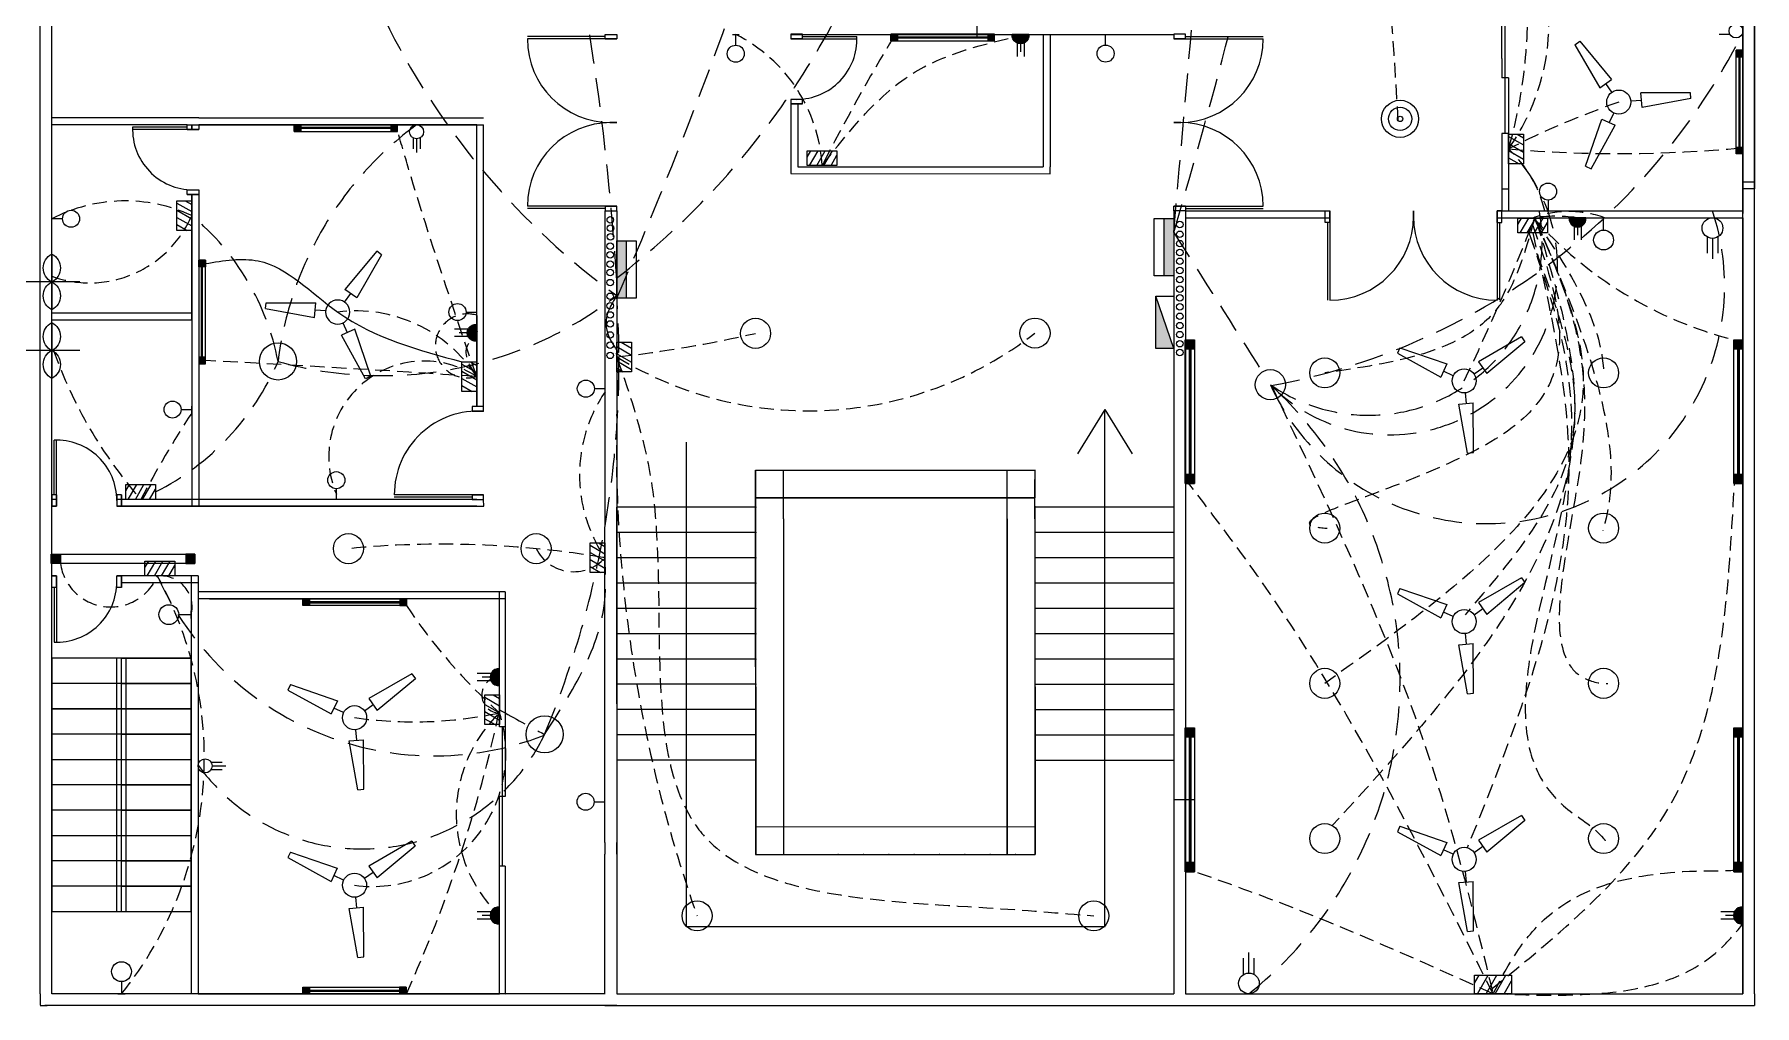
# Model space of a CAD drawing. Header units: inches. Extents: x 35258 to 134537, y 25067 to 83300.
# Drawn here: x 68787 to 69528, y 38618 to 39036 of the extents above; entities that cross this region are included whole.
import ezdxf

# ---------------------------------------------------------------- set-up
doc = ezdxf.new("R2010")
doc.units = ezdxf.units.IN
doc.header["$LTSCALE"] = 5
doc.header["$MEASUREMENT"] = 0
doc.linetypes.add('HIDDEN', pattern=[0.375, 0.25, -0.125])
doc.layers.add('belkuni', color=7, linetype='Continuous')
doc.layers.add('door', color=60, linetype='Continuous')
for name, color, linetype, lineweight in [('E. Fixture', 6, 'Continuous', 20), ('G-FIX', 4, 'Continuous', 9), ('HATCH', 251, 'Continuous', 5)]:
    doc.layers.add(name, color=color, linetype=linetype, lineweight=lineweight)

# ---------------------------------------------------------------- blocks, each defined once
blk = doc.blocks.new('S')
at = {"layer": 'E. Fixture'}
for p, q in [((27102.47, -3564.52), (27101.37, -3580.67)), ((27104.44, -3564.49), (27102.47, -3564.52)), ((27104.44, -3564.49), (27106.12, -3580.63)), ((27106.12, -3580.63), (27101.37, -3580.67)), ((27103.45, -3584.14), (27103.45, -3580.66)), ((27082.54, -3599.02), (27095.82, -3589.69)), ((27095.82, -3589.69), (27098.17, -3593.81)), ((27100.04, -3590.05), (27097.02, -3591.79)), ((27106.86, -3590.05), (27109.88, -3591.79)), ((27111.08, -3589.69), (27108.73, -3593.81)), ((27124.36, -3599.02), (27111.08, -3589.69)), ((27083.52, -3600.72), (27098.17, -3593.81)), ((27123.38, -3600.72), (27108.73, -3593.81)), ((27082.54, -3599.02), (27083.52, -3600.72)), ((27124.36, -3599.02), (27123.38, -3600.72))]:
    blk.add_line(p, q, dxfattribs=at)
blk.add_circle((27103.45, -3588.08), 3.94, dxfattribs=at)
blk = doc.blocks.new('oo')
at = {"layer": 'E. Fixture', "lineweight": 15}
for p, q in [((755.23, 589.1), (809.18, 589.1)), ((755.23, 589.03), (809.18, 589.03)), ((755.23, 588.97), (809.18, 588.97)), ((755.23, 588.9), (809.18, 588.9)), ((755.23, 588.77), (809.18, 588.77)), ((755.23, 588.63), (809.18, 588.63)), ((755.23, 588.57), (809.18, 588.57)), ((755.23, 588.5), (809.18, 588.5)), ((755.23, 588.43), (809.18, 588.43)), ((755.23, 588.43), (809.18, 588.43))]:
    blk.add_line(p, q, dxfattribs=at)
at = {"layer": 'E. Fixture', "color": 5, "lineweight": 15}
blk.add_lwpolyline([(751.23, 590.77), (813.18, 590.77), (813.18, 586.76), (751.23, 586.76), (751.23, 590.77)], dxfattribs=at)
at = {"layer": 'HATCH', "lineweight": 15}
for points in [[(751.23, 590.77), (755.23, 590.77), (755.23, 586.76), (751.23, 586.76)], [(751.56, 590.43), (754.89, 590.43), (754.89, 587.1), (751.56, 587.1)], [(751.89, 590.1), (754.56, 590.1), (754.56, 587.43), (751.89, 587.43)], [(752.23, 589.77), (754.23, 589.77), (754.23, 587.76), (752.23, 587.76)], [(752.56, 589.43), (753.89, 589.43), (753.89, 588.1), (752.56, 588.1)], [(752.89, 589.1), (753.56, 589.1), (753.56, 588.43), (752.89, 588.43)], [(813.18, 590.77), (809.18, 590.77), (809.18, 586.76), (813.18, 586.76)], [(812.85, 590.43), (809.51, 590.43), (809.51, 587.1), (812.85, 587.1)], [(812.52, 590.1), (809.85, 590.1), (809.85, 587.43), (812.52, 587.43)], [(812.18, 589.77), (810.18, 589.77), (810.18, 587.76), (812.18, 587.76)], [(811.85, 589.43), (810.52, 589.43), (810.52, 588.1), (811.85, 588.1)], [(811.52, 589.1), (810.85, 589.1), (810.85, 588.43), (811.52, 588.43)]]:
    blk.add_lwpolyline(points, close=True, dxfattribs=at)
blk = doc.blocks.new('05')
at = {"layer": 'E. Fixture'}
blk.add_hatch(color=256, dxfattribs=at).paths.add_polyline_path([(27124.32, -3822.56), (27124.32, -3814.56, 1.138442)])
for p, q in [((27122.65, -3816.83), (27113.67, -3816.83)), ((27122.65, -3818.56), (27115.97, -3818.56)), ((27124.32, -3822.56), (27124.32, -3814.56)), ((27122.65, -3820.28), (27113.67, -3820.28))]:
    blk.add_line(p, q, dxfattribs=at)
blk.add_arc((27123.8, -3818.56), 4.03, 82.59172, 277.40828, dxfattribs=at)
blk = doc.blocks.new('14')
at = {"layer": 'E. Fixture'}
for p, q in [((26233.99, -3909.11), (26233.99, -3891.11)), ((26224.99, -3900.11), (26242.99, -3900.11))]:
    blk.add_line(p, q, dxfattribs=at)
for centre, start, end in [((26229.49, -3902.36), 26.564, 153.436), ((26238.49, -3902.36), 26.564, 153.436), ((26229.49, -3897.86), 206.564, 333.436), ((26238.49, -3897.86), 206.564, 333.436)]:
    blk.add_arc(centre, 5.03, start, end, dxfattribs=at)
blk = doc.blocks.new('2')
at = {"layer": 'E. Fixture'}
blk.add_hatch(color=256, dxfattribs=at).paths.add_polyline_path([(27131.11, -3604.57), (27131.11, -3606.15), (27140.34, -3606.15), (27140.34, -3604.57)])
blk.add_line((27140.34, -3604.57), (27131.11, -3604.57), dxfattribs=at)
blk.add_lwpolyline([(27131.11, -3602.99), (27140.34, -3602.99), (27140.34, -3606.15), (27131.11, -3606.15), (27131.11, -3602.99)], dxfattribs=at)
blk = doc.blocks.new('L4')
at = {"layer": 'E. Fixture'}
for radius in [8, 8, 5, 1.17]:
    blk.add_circle((39232.56, 28184.17), radius, dxfattribs=at)
blk = doc.blocks.new('C')
at = {"layer": 'E. Fixture'}
blk.add_hatch(color=256, dxfattribs=at).paths.add_polyline_path([(27131.11, -3595.1), (27140.34, -3595.1), (27140.34, -3591.94)])
blk.add_line((27140.34, -3591.94), (27131.11, -3595.1), dxfattribs=at)
blk.add_lwpolyline([(27131.11, -3591.94), (27140.34, -3591.94), (27140.34, -3595.1), (27131.11, -3595.1), (27131.11, -3591.94)], dxfattribs=at)

msp = doc.modelspace()

# ---------------------------------------------------------------- hatches: boundary and pattern name
at = {"layer": 'E. Fixture', "lineweight": 5}
h = msp.add_hatch(dxfattribs=at)
h.set_pattern_fill('ANSI31', color=256, scale=21.33513, angle=-75, style=0)
h.set_pattern_definition([(330, (75372.677, 95658.1145), (1.3334456, 2.30959554), [])])
h.paths.add_polyline_path([(69422.04, 38992.87), (69422.04, 38980.07), (69428.45, 38980.07), (69428.45, 38992.87)])
h = msp.add_hatch(dxfattribs=at)
h.set_pattern_fill('ANSI31', color=256, scale=21.33513, angle=15, style=0)
h.set_pattern_definition([(60, (12454.729, 44929.8978), (-2.30959554, 1.3334456), [])])
h.paths.add_polyline_path([(69119.97, 38979.27), (69132.77, 38979.27), (69132.77, 38985.67), (69119.97, 38985.67)])
h = msp.add_hatch(dxfattribs=at)
h.set_pattern_fill('ANSI31', color=256, scale=21.33513, angle=-75, style=0)
h.set_pattern_definition([(330, (74799.1392, 95629.392), (1.3334456, 2.30959554), [])])
h.paths.add_polyline_path([(68848.51, 38964.15), (68848.51, 38951.35), (68854.91, 38951.35), (68854.91, 38964.15)])
h = msp.add_hatch(dxfattribs=at)
h.set_pattern_fill('ANSI31', color=256, scale=21.33513, angle=15, style=0)
h.set_pattern_definition([(60, (12760.7528, 44900.9376), (-2.30959554, 1.3334456), [])])
h.paths.add_polyline_path([(69425.99, 38950.31), (69438.8, 38950.31), (69438.8, 38956.71), (69425.99, 38956.71)])
h = msp.add_hatch(dxfattribs=at)
h.set_pattern_fill('ANSI31', color=256, scale=21.33513, angle=105, style=0)
h.set_pattern_definition([(150, (63093.6922, -17774.7645), (-1.3334456, -2.30959554), [])])
h.paths.add_polyline_path([(69044.32, 38890.48), (69044.32, 38903.28), (69037.92, 38903.28), (69037.92, 38890.48)])
h = msp.add_hatch(dxfattribs=at)
h.set_pattern_fill('ANSI31', color=256, scale=21.33513, angle=-75, style=0)
h.set_pattern_definition([(330, (74921.8567, 95560.0542), (1.3334456, 2.30959554), [])])
h.paths.add_polyline_path([(68971.22, 38894.81), (68971.22, 38882.01), (68977.62, 38882.01), (68977.62, 38894.81)])
h = msp.add_hatch(dxfattribs=at)
h.set_pattern_fill('ANSI31', color=256, scale=21.33513, angle=15, style=0)
h.set_pattern_definition([(60, (12161.2953, 44786.1728), (-2.30959554, 1.3334456), [])])
h.paths.add_polyline_path([(68826.54, 38835.54), (68839.34, 38835.54), (68839.34, 38841.94), (68826.54, 38841.94)])
h = msp.add_hatch(dxfattribs=at)
h.set_pattern_fill('ANSI31', color=256, scale=21.33513, angle=-75, style=0)
h.set_pattern_definition([(330, (74977.0868, 95482.0315), (1.3334456, 2.30959554), [])])
h.paths.add_polyline_path([(69026.45, 38816.79), (69026.45, 38803.99), (69032.85, 38803.99), (69032.85, 38816.79)])
h = msp.add_hatch(dxfattribs=at)
h.set_pattern_fill('ANSI31', color=256, scale=21.33513, angle=15, style=0)
h.set_pattern_definition([(60, (12169.5038, 44753.1728), (-2.30959554, 1.3334456), [])])
h.paths.add_polyline_path([(68834.75, 38802.54), (68847.55, 38802.54), (68847.55, 38808.94), (68834.75, 38808.94)])
h = msp.add_hatch(dxfattribs=at)
h.set_pattern_fill('ANSI31', color=256, scale=21.33513, angle=-75, style=0)
h.set_pattern_definition([(330, (74931.7068, 95416.558), (1.3334456, 2.30959554), [])])
h.paths.add_polyline_path([(68981.07, 38751.32), (68981.07, 38738.52), (68987.47, 38738.52), (68987.47, 38751.32)])
h = msp.add_hatch(dxfattribs=at)
h.set_pattern_fill('ANSI31', color=256, scale=26.668912, angle=15, style=0)
h.set_pattern_definition([(60, (-1424.2342, 46060.9148), (-2.88699442, 1.666807), [])])
h.paths.add_polyline_path([(69407.32, 38622.62), (69423.32, 38622.62), (69423.32, 38630.62), (69407.32, 38630.62)])

# ---------------------------------------------------------------- linework, layer by layer
for p, q in [((68789.65, 38622.54), (68789.65, 39222.54)), ((68794.65, 38981.81), (68794.65, 39222.54)), ((69527.96, 38622.62), (69527.96, 39222.62)), ((69193, 39207.95), (69193, 39034.81)), ((69527.96, 39145.46), (69527.96, 38969.32)), ((69522.96, 39142.46), (69522.96, 38969.32)), ((69419.04, 39025.46), (69419.04, 39072.22)), ((69522.96, 38622.62), (69522.96, 39062.93)), ((69522.96, 39054.67), (69522.96, 38958.63)), ((69522.96, 39053.46), (69522.96, 38959.84)), ((69037.94, 39035.81), (69037.94, 39033.81)), ((69112.89, 39035.82), (69112.89, 39033.82)), ((69112.89, 39035.82), (69112.89, 39033.82)), ((69112.89, 39035.79), (69277.8, 39035.76)), ((69221.59, 39035.78), (69221.59, 38988.01)), ((69221.59, 39035.78), (69221.59, 38978.77)), ((69224.59, 39035.78), (69224.59, 38978.77)), ((69277.81, 39035.84), (69277.81, 39033.84)), ((69420.54, 39017.1), (69420.54, 39041.1)), ((69522.96, 38959.19), (69522.96, 39032.2)), ((69419.04, 39025.46), (69419.04, 39017.1)), ((69422.04, 39017.1), (69419.04, 39017.1)), ((69420.54, 38993.1), (69420.54, 39017.1)), ((69422.04, 39017.1), (69422.04, 38972.32)), ((69112.89, 39007.82), (69112.89, 38978.81)), ((69115.89, 39007.82), (69115.89, 39007.82)), ((69115.89, 39007.82), (69115.89, 39007.82)), ((69115.89, 39007.82), (69115.89, 39007.82)), ((69115.89, 39005.82), (69115.89, 38978.81)), ((68794.65, 38832.54), (68794.65, 38999.88)), ((68852.91, 38999.88), (68794.65, 38999.88)), ((68857.91, 38999.88), (68852.91, 38999.88)), ((68857.91, 38999.88), (68980.62, 38999.88)), ((69034.94, 38997.81), (69034.94, 38997.8)), ((69034.94, 38997.8), (69034.94, 38997.81)), ((69034.94, 38997.81), (69034.94, 38997.81)), ((69034.94, 38997.81), (69034.94, 38997.81)), ((69280.81, 38997.84), (69280.81, 38997.85)), ((69280.81, 38997.85), (69280.81, 38997.84)), ((69280.81, 38997.84), (69280.81, 38997.84)), ((69280.81, 38997.84), (69280.81, 38997.84)), ((68852.91, 38996.88), (68794.65, 38996.88)), ((68794.65, 38915.89), (68794.65, 38996.88)), ((68854.91, 38994.88), (68854.91, 38996.88)), ((68854.91, 38996.88), (68854.91, 38994.88)), ((68854.91, 38994.88), (68854.91, 38996.88)), ((68854.91, 38996.88), (68854.91, 38994.88)), ((68857.91, 38996.88), (68857.91, 38994.88)), ((68857.91, 38996.88), (68980.62, 38996.88)), ((68857.91, 38996.88), (68857.91, 38994.88)), ((68857.91, 38996.88), (68857.91, 38994.88)), ((68977.62, 38996.88), (68857.91, 38996.88)), ((68857.91, 38996.88), (68917.77, 38996.88)), ((68857.91, 38996.88), (68977.62, 38996.88)), ((68977.62, 38875.53), (68977.62, 38996.88)), ((68977.62, 38875.53), (68977.62, 38996.88)), ((68977.62, 38875.53), (68977.62, 38996.88)), ((68980.62, 38873.44), (68980.62, 38996.88)), ((69419.04, 38993.1), (69419.04, 38972.32)), ((69422.04, 38993.1), (69419.04, 38993.1)), ((68794.65, 38622.54), (68794.65, 38978.81)), ((69112.89, 38978.81), (69112.89, 38975.81)), ((69112.89, 38975.81), (69224.59, 38975.78)), ((69115.89, 38978.81), (69221.59, 38978.77)), ((69224.59, 38975.78), (69224.59, 38978.77)), ((68854.91, 38968.88), (68854.91, 38968.88)), ((68854.91, 38968.88), (68854.91, 38968.88)), ((68854.91, 38968.88), (68854.91, 38968.88)), ((68854.91, 38968.88), (68854.91, 38968.88)), ((68854.91, 38968.88), (68854.91, 38968.88)), ((68854.91, 38968.88), (68854.91, 38968.88)), ((68857.91, 38968.88), (68857.91, 38832.54)), ((68857.91, 38968.88), (68857.91, 38832.54)), ((68857.91, 38968.88), (68857.91, 38832.54)), ((69419.04, 38972.32), (69419.04, 38959.84)), ((69419.04, 38969.32), (69422.04, 38969.32)), ((69422.04, 38972.32), (69422.04, 38959.84)), ((69522.96, 38969.32), (69522.96, 38972.32)), ((69522.96, 38972.32), (69527.96, 38972.32)), ((69527.96, 38969.32), (69522.96, 38969.32)), ((68854.91, 38912.89), (68854.91, 38966.88)), ((68854.91, 38966.88), (68854.91, 38832.54)), ((68854.91, 38912.89), (68854.91, 38966.88)), ((68854.91, 38966.88), (68854.91, 38832.54)), ((68854.91, 38912.89), (68854.91, 38966.88)), ((68854.91, 38966.88), (68854.91, 38832.54)), ((69037.94, 38959.81), (69037.94, 38961.81)), ((69032.79, 38687.74), (69032.94, 38959.81)), ((69034.94, 38959.82), (69034.94, 38959.81)), ((69034.94, 38959.81), (69034.94, 38959.82)), ((69037.92, 38959.81), (69037.92, 38622.54)), ((69277.81, 38959.84), (69277.81, 38622.63)), ((69280.81, 38959.85), (69280.81, 38959.84)), ((69280.81, 38959.84), (69280.81, 38959.85)), ((69282.81, 38959.84), (69282.81, 38622.62)), ((69282.81, 38959.84), (69345.04, 38959.84)), ((69282.81, 38956.84), (69345.04, 38956.84)), ((69282.81, 38956.84), (69345.04, 38956.84)), ((69343.04, 38959.84), (69345.04, 38959.84)), ((69343.05, 38956.84), (69343.04, 38956.84)), ((69343.04, 38956.84), (69343.05, 38956.84)), ((69381.04, 38956.84), (69381.05, 38956.84)), ((69381.04, 38956.84), (69381.05, 38956.84)), ((69381.05, 38956.84), (69381.04, 38956.84)), ((69381.04, 38956.84), (69381.04, 38956.84)), ((69381.04, 38956.84), (69381.04, 38956.84)), ((69381.04, 38956.84), (69381.05, 38956.84)), ((69417.04, 38959.84), (69522.96, 38959.84)), ((69419.04, 38959.84), (69417.04, 38959.84)), ((69417.04, 38956.84), (69522.96, 38956.84)), ((69417.04, 38956.84), (69522.96, 38956.84)), ((69522.96, 38956.84), (69522.96, 38622.62)), ((69522.96, 38789.73), (69522.96, 38956.84)), ((69522.96, 38956.84), (69522.96, 38873.29)), ((68794.65, 38915.89), (68854.91, 38915.89)), ((68794.65, 38915.89), (68854.91, 38915.89)), ((68794.65, 38915.89), (68854.91, 38915.89)), ((68794.65, 38912.89), (68854.91, 38912.89)), ((68794.65, 38912.89), (68854.91, 38912.89)), ((68794.65, 38912.89), (68854.91, 38912.89)), ((68854.91, 38912.89), (68854.91, 38832.54)), ((68854.91, 38912.89), (68854.91, 38832.54)), ((68854.91, 38912.89), (68854.91, 38832.54)), ((68854.91, 38912.89), (68854.91, 38835.54)), ((68977.62, 38914.71), (68977.62, 38875.53)), ((68977.62, 38914.71), (68977.62, 38875.53)), ((68977.62, 38914.71), (68977.62, 38875.53)), ((69037.93, 38886.65), (69037.97, 38747.54)), ((68977.62, 38873.53), (68977.62, 38873.53)), ((68977.62, 38873.53), (68977.62, 38873.53)), ((68977.62, 38873.53), (68977.62, 38873.53)), ((68977.62, 38873.53), (68977.62, 38873.53)), ((68977.62, 38873.53), (68977.62, 38873.53)), ((68977.62, 38873.53), (68977.62, 38873.53)), ((69248.09, 38874.2), (69236.31, 38855.18)), ((69248.09, 38651.37), (69248.09, 38874.2)), ((69248.09, 38874.2), (69259.88, 38855.18)), ((69067.79, 38860.15), (69067.79, 38651.62)), ((69097.72, 38848.14), (69218.05, 38848.17)), ((69097.75, 38844.15), (69097.75, 38848.14)), ((69097.75, 38848.14), (69097.79, 38848.11)), ((69097.75, 38827.12), (69097.75, 38844.15)), ((69097.79, 38682.58), (69097.76, 38844.15)), ((69097.79, 38687.7), (69097.79, 38848.14)), ((69109.75, 38836.15), (69109.75, 38848.15)), ((69109.75, 38848.15), (69218.05, 38848.15)), ((69206.06, 38836.14), (69206.06, 38848.17)), ((69206.06, 38827.14), (69206.06, 38844.17)), ((69206.09, 38682.61), (69206.06, 38844.17)), ((69218.05, 38848.15), (69218.06, 38844.15)), ((69218.06, 38836.17), (69218.06, 38844.15)), ((69218.06, 38844.15), (69218.06, 38836.15)), ((69218.09, 38844.26), (69218.09, 38848.26)), ((69218.09, 38848.26), (69218.13, 38848.22)), ((68796.65, 38835.54), (68794.65, 38835.54)), ((68822.65, 38835.54), (68822.64, 38835.54)), ((68822.65, 38835.54), (68822.64, 38835.54)), ((68977.62, 38835.54), (68822.64, 38835.54)), ((68977.62, 38835.54), (68824.65, 38835.54)), ((68977.62, 38835.54), (68824.65, 38835.54)), ((68977.62, 38835.54), (68977.62, 38835.53)), ((68977.62, 38835.53), (68977.62, 38835.54)), ((68977.62, 38835.54), (68977.62, 38835.53)), ((68977.62, 38835.53), (68977.62, 38835.54)), ((68977.62, 38835.54), (68977.62, 38835.53)), ((68977.62, 38835.53), (68977.62, 38835.54)), ((68980.62, 38835.53), (68980.62, 38837.53)), ((68980.64, 38832.54), (68980.62, 38835.53)), ((69097.72, 38836.14), (69218.06, 38836.17)), ((69218.06, 38836.15), (69097.75, 38836.15)), ((69109.75, 38827.12), (69109.75, 38836.15)), ((69206.06, 38827.11), (69206.06, 38836.15)), ((69218.06, 38836.15), (69206.06, 38836.14)), ((69218.06, 38827.15), (69218.06, 38836.17)), ((68796.65, 38832.54), (68794.65, 38832.54)), ((68794.65, 38832.54), (68796.65, 38832.54)), ((68796.65, 38832.54), (68794.65, 38832.54)), ((68796.65, 38832.54), (68794.65, 38832.54)), ((68794.65, 38832.54), (68796.65, 38832.54)), ((68796.65, 38832.54), (68794.65, 38832.54)), ((68796.65, 38832.54), (68794.65, 38832.54)), ((68794.65, 38832.54), (68796.65, 38832.54)), ((68796.65, 38832.54), (68794.65, 38832.54)), ((68977.62, 38832.54), (68822.65, 38832.54)), ((68822.65, 38832.54), (68977.62, 38832.54)), ((68977.62, 38832.54), (68822.65, 38832.54)), ((68977.62, 38832.54), (68822.65, 38832.54)), ((68822.65, 38832.54), (68977.62, 38832.54)), ((68977.62, 38832.54), (68822.65, 38832.54)), ((68977.62, 38832.54), (68822.65, 38832.54)), ((68822.65, 38832.54), (68977.62, 38832.54)), ((68977.62, 38832.54), (68822.65, 38832.54)), ((68977.62, 38832.54), (68980.64, 38832.54)), ((69097.79, 38832.25), (69037.79, 38832.25)), ((69037.92, 38747.54), (69037.92, 38832.25)), ((69097.79, 38832.25), (69087.85, 38832.25)), ((69097.75, 38827.12), (69097.75, 38682.57)), ((69097.75, 38827.12), (69097.79, 38682.58)), ((69097.79, 38723.16), (69097.79, 38832.25)), ((69109.75, 38827.12), (69109.79, 38682.59)), ((69206.06, 38827.14), (69206.06, 38682.6)), ((69206.06, 38827.14), (69206.09, 38682.61)), ((69206.09, 38682.61), (69206.06, 38827.11)), ((69218.06, 38827.15), (69218.09, 38682.61)), ((69218.09, 38687.73), (69218.09, 38832.28)), ((69218.09, 38723.19), (69218.09, 38832.28)), ((69218.09, 38832.28), (69228.03, 38832.28)), ((69218.09, 38832.28), (69278.09, 38832.28)), ((69097.79, 38821.34), (69037.79, 38821.34)), ((69097.79, 38821.34), (69087.85, 38821.34)), ((69218.09, 38821.37), (69228.03, 38821.37)), ((69218.09, 38821.37), (69278.09, 38821.37)), ((69097.79, 38810.43), (69037.79, 38810.43)), ((69097.79, 38810.43), (69087.85, 38810.43)), ((69218.09, 38810.46), (69228.03, 38810.46)), ((69218.09, 38810.46), (69278.09, 38810.46)), ((68794.57, 38802.54), (68796.65, 38802.54)), ((68794.57, 38802.54), (68796.65, 38802.54)), ((68794.57, 38799.54), (68794.65, 38799.54)), ((68794.65, 38622.54), (68794.65, 38802.54)), ((68796.65, 38802.54), (68794.65, 38802.54)), ((68796.65, 38802.54), (68794.65, 38802.54)), ((68822.65, 38799.54), (68822.64, 38799.54)), ((68822.65, 38799.54), (68822.64, 38799.54)), ((68822.64, 38799.54), (68822.65, 38799.54)), ((68822.65, 38799.54), (68822.64, 38799.54)), ((68824.5, 38802.54), (68822.65, 38802.54)), ((68857.65, 38802.54), (68822.65, 38802.54)), ((68824.5, 38802.54), (68822.65, 38802.54)), ((68824.5, 38802.54), (68822.65, 38802.54)), ((68822.65, 38802.54), (68824.5, 38802.54)), ((68822.65, 38802.54), (68824.5, 38802.54)), ((68857.65, 38799.54), (68824.65, 38799.54)), ((68854.65, 38802.54), (68854.65, 38622.54)), ((68857.65, 38802.54), (68857.65, 38622.54)), ((69097.79, 38799.52), (69037.79, 38799.52)), ((69097.79, 38799.52), (69087.85, 38799.52)), ((69218.09, 38799.55), (69228.03, 38799.55)), ((69218.09, 38799.55), (69278.09, 38799.55)), ((68989.83, 38795.72), (68857.62, 38795.71)), ((68857.62, 38795.71), (68857.65, 38622.54)), ((68989.83, 38792.72), (68857.62, 38792.71)), ((68987.47, 38792.72), (68862.61, 38792.71)), ((68862.61, 38792.71), (68925.04, 38792.72)), ((68987.47, 38737.62), (68987.47, 38795.7)), ((68989.83, 38795.72), (68989.83, 38707.62)), ((69522.96, 38622.62), (69522.96, 38789.73)), ((69522.96, 38789.73), (69522.96, 38706.18)), ((69097.79, 38788.61), (69037.79, 38788.61)), ((69097.79, 38788.61), (69087.85, 38788.61)), ((69218.09, 38788.64), (69228.03, 38788.64)), ((69218.09, 38788.64), (69278.09, 38788.64)), ((69097.79, 38777.7), (69037.79, 38777.7)), ((69097.79, 38777.7), (69087.85, 38777.7)), ((69218.09, 38777.73), (69228.03, 38777.73)), ((69218.09, 38777.73), (69278.09, 38777.73)), ((68854.65, 38767.09), (68794.65, 38767.09)), ((68794.65, 38767.09), (68794.65, 38657.99)), ((68854.65, 38767.09), (68794.65, 38767.09)), ((68822.65, 38657.99), (68822.65, 38767.09)), ((68824.65, 38657.99), (68824.65, 38767.09)), ((68824.65, 38657.99), (68824.65, 38767.09)), ((68824.65, 38767.09), (68834.58, 38767.09)), ((68824.65, 38767.09), (68835.55, 38767.09)), ((68824.65, 38767.09), (68854.65, 38767.09)), ((68826.65, 38657.99), (68826.65, 38767.09)), ((68854.65, 38657.99), (68854.65, 38767.09)), ((69097.79, 38766.79), (69037.79, 38766.79)), ((69097.79, 38766.79), (69087.85, 38766.79)), ((69218.09, 38766.82), (69228.03, 38766.82)), ((69218.09, 38766.82), (69278.09, 38766.82)), ((68854.65, 38756.18), (68794.65, 38756.18)), ((68824.65, 38756.18), (68834.58, 38756.18)), ((68824.65, 38756.18), (68834.93, 38756.18)), ((68824.65, 38756.18), (68854.65, 38756.18)), ((69097.79, 38755.89), (69037.79, 38755.89)), ((69097.79, 38755.89), (69087.32, 38755.89)), ((69218.09, 38755.91), (69228.56, 38755.91)), ((69218.09, 38755.91), (69278.09, 38755.91)), ((68854.65, 38745.27), (68794.65, 38745.27)), ((68794.65, 38745.27), (68854.65, 38745.27)), ((68794.65, 38745.27), (68794.65, 38745.27)), ((68824.65, 38745.27), (68834.58, 38745.27)), ((68824.65, 38745.27), (68835.55, 38745.27)), ((68824.65, 38745.27), (68854.65, 38745.27)), ((68824.65, 38745.27), (68824.65, 38745.27)), ((68824.65, 38745.27), (68834.93, 38745.27)), ((69097.79, 38682.58), (69097.79, 38747.63)), ((69097.79, 38744.98), (69037.79, 38744.98)), ((69097.79, 38744.98), (69086.89, 38744.98)), ((69218.09, 38745), (69228.99, 38745)), ((69218.09, 38745), (69278.09, 38745)), ((68854.65, 38734.36), (68794.65, 38734.36)), ((68824.65, 38734.36), (68834.58, 38734.36)), ((68824.65, 38734.36), (68834.93, 38734.36)), ((68824.65, 38734.36), (68854.65, 38734.36)), ((68989.83, 38737.62), (68987.47, 38737.62)), ((68988.65, 38737.62), (68988.65, 38707.62)), ((69097.79, 38734.07), (69037.79, 38734.07)), ((69097.79, 38734.07), (69087.5, 38734.07)), ((69218.09, 38734.1), (69228.38, 38734.1)), ((69218.09, 38734.1), (69278.09, 38734.1)), ((68794.65, 38723.45), (68854.65, 38723.45)), ((68794.65, 38723.45), (68794.65, 38723.45)), ((68824.65, 38723.45), (68834.58, 38723.45)), ((68824.65, 38723.45), (68824.65, 38723.45)), ((68824.65, 38723.45), (68834.93, 38723.45)), ((69097.79, 38723.16), (69037.79, 38723.16)), ((69097.79, 38723.16), (69087.5, 38723.16)), ((69097.79, 38723.16), (69097.79, 38723.16)), ((69218.09, 38723.19), (69218.09, 38723.19)), ((69218.09, 38723.19), (69228.38, 38723.19)), ((69218.09, 38723.19), (69278.09, 38723.19)), ((68854.65, 38712.54), (68794.65, 38712.54)), ((68824.65, 38712.54), (68834.58, 38712.54)), ((68824.65, 38712.54), (68835.55, 38712.54)), ((68824.65, 38712.54), (68854.65, 38712.54)), ((68854.65, 38701.63), (68794.65, 38701.63)), ((68824.65, 38701.63), (68834.58, 38701.63)), ((68824.65, 38701.63), (68834.93, 38701.63)), ((68824.65, 38701.63), (68854.65, 38701.63)), ((68987.47, 38622.51), (68987.47, 38707.62)), ((68989.83, 38707.62), (68987.47, 38707.62)), ((68988.65, 38707.62), (68988.65, 38677.62)), ((69286.81, 38706.18), (69277.9, 38706.18)), ((69097.75, 38694.58), (69218.09, 38694.61)), ((68794.65, 38690.72), (68854.65, 38690.72)), ((68794.65, 38690.72), (68794.65, 38690.72)), ((68824.65, 38690.72), (68835.11, 38690.72)), ((68824.65, 38690.72), (68824.65, 38690.72)), ((68824.65, 38690.72), (68834.93, 38690.72)), ((69032.79, 38687.74), (69032.79, 38682.7)), ((69032.8, 38687.7), (69032.79, 38687.7)), ((69032.79, 38687.7), (69032.79, 38682.7)), ((69037.79, 38687.7), (69037.79, 38682.7)), ((69097.79, 38682.58), (69097.79, 38687.7)), ((69218.09, 38682.61), (69218.09, 38687.73)), ((68854.65, 38679.81), (68794.65, 38679.81)), ((68824.65, 38679.81), (68835.55, 38679.81)), ((68824.65, 38679.81), (68854.65, 38679.81)), ((69032.79, 38682.7), (69032.8, 38682.72)), ((69032.8, 38622.54), (69032.8, 38682.72)), ((69097.75, 38682.58), (69218.09, 38682.61)), ((69212.97, 38682.61), (69218.09, 38682.61)), ((69218.09, 38682.61), (69218.09, 38682.61)), ((69282.81, 38682.83), (69282.81, 38622.62)), ((69282.81, 38682.83), (69282.81, 38622.62)), ((68989.83, 38677.62), (68987.47, 38677.62)), ((68989.83, 38677.62), (68989.83, 38622.51)), ((69282.81, 38672.52), (69282.81, 38622.62)), ((69282.81, 38672.52), (69282.81, 38622.62)), ((69282.81, 38672.52), (69282.81, 38622.62)), ((68854.65, 38668.9), (68794.65, 38668.9)), ((68824.65, 38668.9), (68834.93, 38668.9)), ((68824.65, 38668.9), (68854.65, 38668.9)), ((68794.65, 38657.99), (68854.65, 38657.99)), ((68794.65, 38657.99), (68794.65, 38657.99)), ((69067.79, 38651.62), (69248.09, 38651.62)), ((68789.65, 38622.54), (68789.65, 38617.78)), ((69032.8, 38622.54), (68794.65, 38622.54)), ((69032.92, 38622.54), (68794.65, 38622.54)), ((68857.65, 38622.54), (68794.65, 38622.54)), ((69032.92, 38622.54), (68841.15, 38622.54)), ((68989.83, 38622.51), (68857.58, 38622.54)), ((68857.65, 38622.54), (68987.47, 38622.54)), ((68987.47, 38622.54), (68925.01, 38622.53)), ((69037.92, 38622.54), (69277.8, 38622.63)), ((69097.8, 38622.58), (69277.8, 38622.63)), ((69277.81, 38622.62), (69277.8, 38622.63)), ((69277.8, 38622.63), (69277.81, 38622.63)), ((69277.81, 38622.62), (69277.8, 38622.63)), ((69277.8, 38622.63), (69277.81, 38622.63)), ((69277.81, 38622.62), (69277.81, 38622.62)), ((69277.81, 38622.62), (69277.81, 38622.62)), ((69282.81, 38622.62), (69474.45, 38622.62)), ((69282.81, 38622.62), (69522.96, 38622.62)), ((69282.81, 38622.62), (69522.96, 38622.62)), ((69527.96, 38622.62), (69527.96, 38617.52)), ((68789.63, 38617.54), (68792.65, 38617.54)), ((68854.65, 38617.54), (68791.65, 38617.54)), ((69037.92, 38617.54), (68792.65, 38617.54)), ((68857.65, 38617.54), (68854.65, 38617.54)), ((68859.65, 38617.54), (68859.65, 38617.54)), ((69032.92, 38617.54), (69032.8, 38617.54)), ((69032.8, 38617.54), (69037.92, 38617.54)), ((69037.92, 38617.54), (69282.69, 38617.54)), ((69037.92, 38617.54), (69282.69, 38617.54)), ((69282.69, 38617.52), (69527.96, 38617.52))]:
    msp.add_line(p, q)
at = {"color": 242, "true_color": 0xcd2027}
for centre in [(69035.16, 38955.92), (69035.28, 38952.37), (69280.4, 38953.89), (69035.13, 38944.56), (69035.25, 38948.6), (69280.4, 38949.71), (69280.4, 38945.69), (69035.13, 38940.84), (69035.13, 38936.81), (69280.4, 38941.88), (69280.4, 38938.08), (69035.11, 38933.23), (69035.11, 38928.9), (69280.4, 38934.12), (69280.4, 38930.17), (69035.11, 38922.99), (69280.4, 38926.05), (69280.4, 38922.34), (69035.11, 38918.86), (69035.11, 38914.97), (69280.4, 38918.48), (69280.4, 38914.39), (69035.11, 38911.07), (69280.4, 38910.35), (69035.11, 38906.35), (69035.11, 38901.95), (69280.4, 38906.5), (69280.4, 38902.58), (69035.11, 38897.56), (69280.4, 38898.81)]:
    msp.add_circle(centre, 1.4, dxfattribs=at)
at = {"color": 40, "linetype": 'HIDDEN', "ltscale": 10, "true_color": 0xf8d731}
for centre, radius, start, end in [((67882.52, 38856.62), 1157.73, 3.63254, 28.72381), ((68829.79, 39201.87), 341.69, 307.51508, 20.09999), ((69228.11, 39184.56), 323.16, 179.99574, 233.94854), ((67236.75, 39709.7), 1965.79, 336.38563, 342.74553), ((69268.67, 39164.64), 284.7, 280.33887, 333.04121), ((69039.74, 38876.91), 148.78, 126.26079, 173.04225), ((69370.91, 38935.52), 72.19, 224.49665, 44.89819), ((68786.12, 38874.68), 107.86, 10.82685, 50.37434), ((69361.76, 38946.42), 74.67, 235.45281, 10.35315), ((69412.58, 38927.56), 102.46, 204.59122, 18.36701), ((68936.68, 39054.79), 165.97, 254.40427, 307.59258), ((68621.28, 38894.74), 417.62, 337.41182, 3.91955), ((68788.37, 38939.38), 112.81, 296.85863, 336.7977), ((69202.53, 38757.72), 172.74, 308.54875, 47.41977), ((68959.41, 38855.66), 130.56, 204.01007, 291.23486), ((69295.64, 39286.24), 622.89, 240.34766, 242.37991), ((68928.29, 38772.22), 87.24, 215.92217, 334.25293)]:
    msp.add_arc(centre, radius, start, end, dxfattribs=at)
at = {"color": 1, "linetype": 'HIDDEN', "ltscale": 5}
for centre, radius, start, end in [((66426.08, 38830.88), 2953.17, 3.25482, 6.24124), ((69212.76, 39045.65), 217.49, 344.21123, 2.05697), ((69344.17, 39041.33), 95.26, 324.83823, 7.313), ((69059.05, 38975.43), 67.43, 3.26459, 63.4428), ((69877.5, 38597.62), 842.53, 148.71765, 153.06529), ((69595.68, 38644.16), 383.83, 109.19555, 116.89563), ((69469.53, 39545.99), 561.53, 265.14911, 275.43593), ((69384.16, 38946.48), 55.09, 14.04231, 46.5555), ((68826.17, 38895.49), 68.57, 65.22454, 117.37127), ((68810.9, 38976.68), 47.91, 250.16822, 336.72981), ((68485.5, 39325.38), 1016.94, 334.43659, 338.75229), ((69448.03, 38914.17), 45.32, 70.32475, 110.18734), ((69442.28, 38894.55), 62.94, 81.79917, 99.03949), ((69561.71, 39071.27), 172.39, 221.58849, 255.64308), ((68925.64, 38854.82), 61.89, 32.87195, 97.3108), ((68973.63, 38901.62), 13.79, 73.16857, 286.82936), ((69120.55, 39032.46), 158.77, 238.64199, 307.88888), ((68980.15, 39417.58), 523.9, 276.33133, 282.9681), ((68982.1, 38965.99), 198.16, 199.47067, 221.16939), ((68442.58, 30880.47), 8025.8, 86.177518, 87.013096), ((68955.07, 38853.95), 41.18, 56.79286, 203.03853), ((69647.49, 38859.18), 609.73, 176.51069, 199.44562), ((69085.42, 38846.08), 63.53, 145.75824, 214.17795), ((69230.22, 38625.83), 449.23, 146.66309, 152.17279), ((68962.79, 38394.75), 421.5, 80.43166, 95.5008), ((69019.37, 38822.51), 18.13, 206.87821, 318.05265), ((68820, 38811.1), 21.89, 188.31446, 336.96782), ((-1534372.02, 39646.19), 1603405.1, 359.96642827, 359.97013379), ((68697.87, 38724.12), 162.45, 321.29434, 28.86234), ((68841.69, 38789.19), 13.36, 345.71037, 92.35465), ((69147.71, 38923.14), 240.66, 213.6364, 228.25463), ((68987.47, 38751.27), 7.68, 90, 269.99986), ((68932.82, 38726.18), 57.35, 262.17703, 17.65963), ((68950.42, 38918.95), 179.23, 261.85525, 281.93008), ((68401.44, 38869.47), 599.13, 335.66028, 348.00131), ((69029.18, 38699.95), 60.36, 133.70975, 226.29037)]:
    msp.add_arc(centre, radius, start, end, dxfattribs=at)
at = {"color": 40, "linetype": 'HIDDEN', "ltscale": 10, "true_color": 0xf8d731}
for points in [[(69277.81, 38950.5), (69316.06, 39386)], [(69277.81, 38950.5), (69320.84, 39134.84), (69325.49, 39183.22)], [(69277.81, 38950.5), (69315.94, 38890.39)], [(69006.86, 38734.33), (69032.85, 38792.61), (69032.85, 38810.39)]]:
    msp.add_spline(points, degree=3, dxfattribs=at)
at = {"color": 1, "linetype": 'HIDDEN', "ltscale": 5}
for points in [[(69126.37, 38979.27), (69166.49, 39019.63), (69211.87, 39035.37)], [(68977.62, 38888.41), (68948.62, 38976.9), (68943.58, 38994)], [(69432.39, 38953.51), (69424.51, 38867.17), (69342.85, 38823.16), (69343.88, 38823.08)], [(69433.25, 38956.71), (69417.14, 38917.71), (69342.85, 38890)], [(69434.09, 38955.02), (69454.15, 38888.17), (69342.85, 38756.31)], [(69434.09, 38955.02), (69450.5, 38874.93), (69346.1, 38695.07)], [(69433.17, 38956.4), (69454.18, 38861.85), (69462.92, 38756.31), (69464.83, 38756.2)], [(69433.17, 38956.4), (69453.8, 38922.28), (69462.92, 38890), (69462.93, 38889.59)], [(69433.31, 38956.84), (69457.7, 38893.84), (69462.92, 38823.16), (69462.55, 38821.94)], [(69430.74, 38950.31), (69449.26, 38860.58), (69403.34, 38785.88)], [(69432.39, 38950.31), (69447.92, 38849.24), (69404.22, 38685.51)], [(69431.14, 38949.24), (69448.88, 38859.59), (69446.56, 38702.83), (69462.92, 38689.47), (69464.82, 38687.02)], [(68977.62, 38888.41), (68973.63, 38901.62), (68977.62, 38907.25), (68977.97, 38907.97)], [(69037.92, 38896.88), (69052.67, 38843.96), (69077.4, 38688.6), (69197.38, 38659.64), (69243.38, 38656.19)], [(69415.32, 38622.62), (69313.91, 38802.64), (69282.81, 38844.31)], [(69414.41, 38624.45), (69490.61, 38702.08), (69519.3, 38842.64)], [(69415.32, 38622.62), (69320.65, 38662.89), (69286.81, 38675.2)], [(69415.32, 38622.62), (69505.67, 38675.56), (69521.63, 38677.87), (69521.52, 38677.93)], [(69415.32, 38622.62), (69514.39, 38643.1), (69522.96, 38652.72)]]:
    msp.add_spline(points, degree=3, dxfattribs=at)
for points in [[(68860.79, 38937.09), (68883.57, 38938.21), (68917.77, 38916.21), (68971.22, 38894.81)], [(69037.92, 38923.29), (69036.5, 38901.95), (69037.92, 38898.19), (69037.54, 38898.19)]]:
    msp.add_spline(points, degree=3)
at = {"color": 40, "linetype": 'HIDDEN', "ltscale": 5, "true_color": 0xf8d731}
msp.add_spline([(69320, 38884.34), (69388.85, 38720.99), (69415.32, 38622.62)], degree=3, dxfattribs=at)
for p in [(69097.79, 38832.25), (69218.09, 38832.28), (69097.79, 38821.34), (69218.09, 38821.37), (69097.79, 38810.43), (69218.09, 38810.46), (69097.79, 38799.52), (69218.09, 38799.55), (69097.79, 38788.61), (69218.09, 38788.64), (69097.79, 38777.7), (69218.09, 38777.73), (68824.65, 38767.09), (68824.65, 38767.09), (69097.79, 38766.79), (69218.09, 38766.82), (68824.65, 38756.18), (68824.65, 38756.18), (69097.79, 38755.89), (69218.09, 38755.91), (68824.65, 38745.27), (68824.65, 38745.27), (69097.79, 38744.98), (69218.09, 38745), (68824.65, 38734.36), (68824.65, 38734.36), (69097.79, 38734.07), (69218.09, 38734.1), (68824.65, 38723.45), (68824.65, 38712.54), (68824.65, 38712.54), (68824.65, 38701.63), (68824.65, 38701.63), (68824.65, 38690.72), (68824.65, 38679.81), (69133.24, 38682.59), (69144.15, 38682.59), (69155.06, 38682.6), (69165.97, 38682.6), (69176.88, 38682.6), (69187.79, 38682.6), (69198.7, 38682.61), (69209.61, 38682.61), (68824.65, 38668.9)]:
    msp.add_point(p)
at = {"layer": 'belkuni'}
for p, q in [((69117.89, 39034.82), (69141.38, 39034.82)), ((69117.89, 39033.82), (69141.39, 39033.82)), ((68852.91, 38994.88), (68829.41, 38994.88)), ((68852.91, 38994.88), (68829.41, 38994.88)), ((68852.91, 38994.88), (68829.41, 38994.88)), ((68852.91, 38995.88), (68829.43, 38995.88)), ((68852.91, 38995.88), (68829.43, 38995.88)), ((68852.91, 38995.88), (68829.43, 38995.88)), ((68795.65, 38837.54), (68795.65, 38861.02)), ((68795.65, 38837.54), (68795.65, 38861.02)), ((68795.65, 38837.54), (68795.65, 38861.02)), ((68796.65, 38837.54), (68796.65, 38861.04)), ((68796.65, 38837.54), (68796.65, 38861.04)), ((68796.65, 38837.54), (68796.65, 38861.04)), ((68795.65, 38797.54), (68795.65, 38774.06)), ((68796.65, 38797.54), (68796.65, 38774.04))]:
    msp.add_line(p, q, dxfattribs=at)
for centre, start, end in [((69115.39, 39033.82), 270, 2.20423), ((68855.41, 38994.88), 177.79577, 270), ((68855.41, 38994.88), 177.79577, 270), ((68855.41, 38994.88), 177.79577, 270), ((68796.65, 38835.04), 0, 92.20423), ((68796.65, 38835.04), 0, 92.20423), ((68796.65, 38835.04), 0, 92.20423), ((68796.65, 38800.04), 267.79577, 0)]:
    msp.add_arc(centre, 26, start, end, dxfattribs=at)
at = {"layer": 'door'}
for p, q in [((69117.89, 39033.82), (69112.89, 39033.82)), ((69117.89, 39005.82), (69112.89, 39005.82)), ((68852.91, 38994.88), (68857.91, 38994.88)), ((68852.91, 38994.88), (68857.91, 38994.88)), ((68852.91, 38994.88), (68857.91, 38994.88)), ((68852.91, 38966.88), (68857.91, 38966.88)), ((68852.91, 38966.88), (68857.91, 38966.88)), ((68852.91, 38966.88), (68857.91, 38966.88)), ((68796.65, 38837.54), (68796.65, 38832.54)), ((68796.65, 38837.54), (68796.65, 38832.54)), ((68796.65, 38837.54), (68796.65, 38832.54)), ((68824.65, 38837.54), (68824.65, 38832.54)), ((68824.65, 38837.54), (68824.65, 38832.54)), ((68824.65, 38837.54), (68824.65, 38832.54)), ((68796.65, 38797.54), (68796.65, 38802.54)), ((68824.65, 38797.54), (68824.65, 38802.54))]:
    msp.add_line(p, q, dxfattribs=at)
for points in [[(69117.89, 39033.82), (69117.89, 39035.82), (69112.89, 39035.82), (69112.89, 39033.82)], [(69117.89, 39005.82), (69117.89, 39007.82), (69112.89, 39007.82), (69112.89, 39005.82)], [(68852.91, 38994.88), (68852.91, 38996.88), (68857.91, 38996.88), (68857.91, 38994.88)], [(68852.91, 38994.88), (68852.91, 38996.88), (68857.91, 38996.88), (68857.91, 38994.88)], [(68852.91, 38994.88), (68852.91, 38996.88), (68857.91, 38996.88), (68857.91, 38994.88)], [(68852.91, 38966.88), (68852.91, 38968.88), (68857.91, 38968.88), (68857.91, 38966.88)], [(68852.91, 38966.88), (68852.91, 38968.88), (68857.91, 38968.88), (68857.91, 38966.88)], [(68852.91, 38966.88), (68852.91, 38968.88), (68857.91, 38968.88), (68857.91, 38966.88)], [(68796.65, 38837.54), (68794.65, 38837.54), (68794.65, 38832.54), (68796.65, 38832.54)], [(68796.65, 38837.54), (68794.65, 38837.54), (68794.65, 38832.54), (68796.65, 38832.54)], [(68796.65, 38837.54), (68794.65, 38837.54), (68794.65, 38832.54), (68796.65, 38832.54)], [(68824.65, 38837.54), (68822.65, 38837.54), (68822.65, 38832.54), (68824.65, 38832.54)], [(68824.65, 38837.54), (68822.65, 38837.54), (68822.65, 38832.54), (68824.65, 38832.54)], [(68824.65, 38837.54), (68822.65, 38837.54), (68822.65, 38832.54), (68824.65, 38832.54)], [(68796.65, 38797.54), (68794.65, 38797.54), (68794.65, 38802.54), (68796.65, 38802.54)], [(68824.65, 38797.54), (68822.65, 38797.54), (68822.65, 38802.54), (68824.65, 38802.54)]]:
    msp.add_lwpolyline(points, close=True, dxfattribs=at)
at = {"layer": 'E. Fixture', "lineweight": 5}
for p, q in [((69087.8, 39035.74), (69090.59, 39035.74)), ((69089.19, 39031.15), (69089.19, 39035.74)), ((69247.08, 39035.77), (69249.86, 39035.77)), ((69248.47, 39031.18), (69248.47, 39035.77)), ((69517.35, 39035.71), (69512.64, 39035.71)), ((68950.19, 38991.26), (68950.19, 38986.55)), ((68951.74, 38990.86), (68951.74, 38984.91)), ((68953.3, 38991.26), (68953.3, 38986.55)), ((69439, 38964.43), (69439, 38959.84)), ((68794.65, 38954.99), (68794.65, 38957.78)), ((68799.24, 38956.39), (68794.65, 38956.39)), ((69437.6, 38959.84), (69440.39, 38959.84)), ((69461.31, 38956.84), (69464.54, 38956.84)), ((69462.92, 38951.51), (69462.92, 38956.84)), ((69507.52, 38948.52), (69507.52, 38941.54)), ((69509.82, 38947.93), (69509.82, 38939.12)), ((69512.12, 38948.52), (69512.12, 38941.54)), ((68973.03, 38916.21), (68977.62, 38916.21)), ((68977.62, 38914.82), (68977.62, 38917.6)), ((69028.3, 38883.22), (69032.89, 38883.22)), ((69032.89, 38881.83), (69032.89, 38884.61)), ((68850.32, 38874.22), (68854.91, 38874.22)), ((68854.91, 38872.83), (68854.91, 38875.61)), ((68918.56, 38835.54), (68915.78, 38835.54)), ((68917.17, 38840.13), (68917.17, 38835.54)), ((68849.31, 38785.89), (68854.65, 38785.89)), ((68854.65, 38784.27), (68854.65, 38787.51)), ((68863.25, 38722.31), (68867.96, 38722.31)), ((68863.25, 38719.2), (68867.96, 38719.2)), ((68863.65, 38720.75), (68869.6, 38720.75)), ((69028.21, 38705.3), (69032.8, 38705.3)), ((69032.8, 38703.91), (69032.8, 38706.69)), ((69307.88, 38630.95), (69307.88, 38637.92)), ((69310.18, 38631.54), (69310.18, 38640.35)), ((69312.48, 38630.95), (69312.48, 38637.92)), ((68824.65, 38627.87), (68824.65, 38622.54)), ((68823.03, 38622.54), (68826.26, 38622.54))]:
    msp.add_line(p, q, dxfattribs=at)
for points in [[(69428.45, 38992.87), (69428.45, 38980.07), (69422.04, 38980.07), (69422.04, 38992.87)], [(69119.97, 38985.67), (69132.77, 38985.67), (69132.77, 38979.27), (69119.97, 38979.27)], [(68854.91, 38964.15), (68854.91, 38951.35), (68848.51, 38951.35), (68848.51, 38964.15)], [(69425.99, 38956.71), (69438.8, 38956.71), (69438.8, 38950.31), (69425.99, 38950.31)], [(69037.92, 38890.48), (69037.92, 38903.28), (69044.32, 38903.28), (69044.32, 38890.48)], [(68977.62, 38894.81), (68977.62, 38882.01), (68971.22, 38882.01), (68971.22, 38894.81)], [(68826.54, 38841.94), (68839.34, 38841.94), (68839.34, 38835.54), (68826.54, 38835.54)], [(69032.85, 38816.79), (69032.85, 38803.99), (69026.45, 38803.99), (69026.45, 38816.79)], [(68834.75, 38808.94), (68847.55, 38808.94), (68847.55, 38802.54), (68834.75, 38802.54)], [(68987.47, 38751.32), (68987.47, 38738.52), (68981.07, 38738.52), (68981.07, 38751.32)], [(69407.32, 38630.62), (69423.32, 38630.62), (69423.32, 38622.62), (69407.32, 38622.62)]]:
    msp.add_lwpolyline(points, close=True, dxfattribs=at)
at = {"layer": 'E. Fixture', "color": 5, "lineweight": 5}
msp.add_lwpolyline([(68794.35, 38811.94), (68856.3, 38811.94), (68856.3, 38807.94), (68794.35, 38807.94), (68794.35, 38811.94)], dxfattribs=at)
at = {"layer": 'E. Fixture', "lineweight": 5}
for centre, radius in [((69519.96, 39037.27), 3.01), ((69089.19, 39027.48), 3.67), ((69248.47, 39027.5), 3.67), ((68951.74, 38993.87), 3.01), ((69439, 38968.11), 3.67), ((68802.91, 38956.39), 3.67), ((69509.82, 38952.39), 4.46), ((69462.92, 38947.24), 4.27), ((68969.36, 38916.21), 3.67), ((69097.72, 38907.04), 6.48), ((69218.05, 38907.15), 6.48), ((69342.85, 38890), 6.48), ((69462.92, 38890), 6.48), ((69024.63, 38883.22), 3.67), ((68846.64, 38874.22), 3.67), ((68917.17, 38843.8), 3.67), ((69342.85, 38823.16), 6.48), ((69462.92, 38823.16), 6.48), ((68922.39, 38814.31), 6.48), ((69003.2, 38814.31), 6.48), ((68845.04, 38785.89), 4.27), ((69342.85, 38756.31), 6.48), ((69462.92, 38756.31), 6.48), ((68860.64, 38720.75), 3.01), ((69024.53, 38705.3), 3.67), ((69342.85, 38689.47), 6.48), ((69462.92, 38689.47), 6.48), ((69072.55, 38656.19), 6.48), ((69243.38, 38656.19), 6.48), ((68824.65, 38632.14), 4.27), ((69310.18, 38627.08), 4.46)]:
    msp.add_circle(centre, radius, dxfattribs=at)
at = {"layer": 'E. Fixture', "color": 40, "lineweight": 5, "true_color": 0xf8d731}
for centre, radius in [((68892.06, 38894.94), 8), ((69319.41, 38884.92), 6.48), ((69006.86, 38734.33), 8)]:
    msp.add_circle(centre, radius, dxfattribs=at)
at = {"layer": 'G-FIX'}
for p, q in [((69032.94, 39034.81), (68999.44, 39034.81)), ((69282.81, 39034.84), (69316.31, 39034.84)), ((69037.94, 39033.81), (68999.44, 39033.81)), ((69032.94, 39033.81), (69037.94, 39033.81)), ((69277.81, 39033.84), (69316.31, 39033.84)), ((69282.81, 39033.84), (69277.81, 39033.84)), ((69037.94, 38997.81), (69034.94, 38997.81)), ((69037.94, 38997.81), (69034.94, 38997.81)), ((69277.81, 38997.84), (69280.81, 38997.84)), ((69277.81, 38997.84), (69280.81, 38997.84)), ((69037.94, 38961.81), (68999.44, 38961.81)), ((69032.94, 38960.81), (68999.44, 38960.81)), ((69032.94, 38961.81), (69037.94, 38961.81)), ((69277.81, 38961.84), (69316.31, 38961.84)), ((69282.81, 38961.84), (69277.81, 38961.84)), ((69282.81, 38960.84), (69316.31, 38960.84)), ((69344.04, 38954.84), (69344.04, 38921.34)), ((69345.04, 38959.84), (69345.04, 38921.34)), ((69345.04, 38954.84), (69345.04, 38959.84)), ((69381.04, 38959.84), (69381.04, 38956.84)), ((69381.04, 38959.84), (69381.04, 38956.84)), ((69417.04, 38959.84), (69417.04, 38921.34)), ((69417.04, 38954.84), (69417.04, 38959.84)), ((69418.04, 38954.84), (69418.04, 38921.34)), ((68980.62, 38873.53), (68975.62, 38873.53)), ((68980.62, 38837.53), (68942.12, 38837.53)), ((68975.62, 38836.53), (68942.12, 38836.53)), ((68975.62, 38836.53), (68942.12, 38836.53)), ((68975.62, 38836.53), (68942.12, 38836.53)), ((68975.62, 38837.53), (68980.62, 38837.53))]:
    msp.add_line(p, q, dxfattribs=at)
for points in [[(69037.94, 39035.81), (69037.94, 39033.81), (69032.94, 39033.81), (69032.94, 39035.81)], [(69277.81, 39035.84), (69277.81, 39033.84), (69282.81, 39033.84), (69282.81, 39035.84)], [(69037.94, 38959.81), (69037.94, 38961.81), (69032.94, 38961.81), (69032.94, 38959.81)], [(69277.81, 38959.84), (69277.81, 38961.84), (69282.81, 38961.84), (69282.81, 38959.84)], [(69343.04, 38959.84), (69345.04, 38959.84), (69345.04, 38954.84), (69343.04, 38954.84)], [(69419.04, 38959.84), (69417.04, 38959.84), (69417.04, 38954.84), (69419.04, 38954.84)], [(68980.62, 38873.53), (68980.62, 38875.53), (68975.62, 38875.53), (68975.62, 38873.53)], [(68980.62, 38835.53), (68980.62, 38837.53), (68975.62, 38837.53), (68975.62, 38835.53)]]:
    msp.add_lwpolyline(points, close=True, dxfattribs=at)
for points in [[(69034.94, 38997.81), (69037.94, 38997.81)], [(69037.94, 38997.81), (69034.94, 38997.81)], [(69034.94, 38997.81), (69037.94, 38997.81)], [(69037.94, 38997.81), (69034.94, 38997.81)], [(69280.81, 38997.84), (69277.81, 38997.84)], [(69277.81, 38997.84), (69280.81, 38997.84)], [(69280.81, 38997.84), (69277.81, 38997.84)], [(69277.81, 38997.84), (69280.81, 38997.84)], [(69381.04, 38956.84), (69381.04, 38959.84)], [(69381.04, 38959.84), (69381.04, 38956.84)], [(69381.04, 38956.84), (69381.04, 38959.84)], [(69381.04, 38959.84), (69381.04, 38956.84)]]:
    msp.add_lwpolyline(points, dxfattribs=at)
for centre, start, end in [((69035.44, 39033.81), 180, 270), ((69280.31, 39033.84), 270, 0), ((69035.44, 38961.81), 90, 180), ((69280.31, 38961.84), 0, 90), ((69345.04, 38957.34), 270, 0), ((69417.04, 38957.34), 180, 270), ((68978.12, 38837.53), 86.01792, 180)]:
    msp.add_arc(centre, 36, start, end, dxfattribs=at)
at = {"layer": 'HATCH', "lineweight": 5}
for points in [[(68794.35, 38811.94), (68798.35, 38811.94), (68798.35, 38807.94), (68794.35, 38807.94)], [(68856.3, 38811.94), (68852.3, 38811.94), (68852.3, 38807.94), (68856.3, 38807.94)], [(68794.68, 38811.61), (68798.01, 38811.61), (68798.01, 38808.27), (68794.68, 38808.27)], [(68795.01, 38811.27), (68797.68, 38811.27), (68797.68, 38808.61), (68795.01, 38808.61)], [(68795.35, 38810.94), (68797.35, 38810.94), (68797.35, 38808.94), (68795.35, 38808.94)], [(68795.68, 38810.61), (68797.01, 38810.61), (68797.01, 38809.27), (68795.68, 38809.27)], [(68796.01, 38810.27), (68796.68, 38810.27), (68796.68, 38809.61), (68796.01, 38809.61)], [(68855.97, 38811.61), (68852.63, 38811.61), (68852.63, 38808.27), (68855.97, 38808.27)], [(68855.63, 38811.27), (68852.97, 38811.27), (68852.97, 38808.61), (68855.63, 38808.61)], [(68855.3, 38810.94), (68853.3, 38810.94), (68853.3, 38808.94), (68855.3, 38808.94)], [(68854.97, 38810.61), (68853.63, 38810.61), (68853.63, 38809.27), (68854.97, 38809.27)], [(68854.63, 38810.27), (68853.97, 38810.27), (68853.97, 38809.61), (68854.63, 38809.61)]]:
    msp.add_lwpolyline(points, close=True, dxfattribs=at)

# ---------------------------------------------------------------- block references
at = {"lineweight": 5, "yscale": 0.7200000000000001, "zscale": 0.7200000000000001}
for p, xscale in [((69741.51, 38610.48), -0.7200000000000001), ((69484.46, 38571.53), -0.7200000000000001), ((68361.85, 38367.36), 0.7200000000000001), ((68361.82, 38200.06), 0.7200000000000001)]:
    msp.add_blockref('oo', p, dxfattribs=dict(at, xscale=xscale))
for p, xscale, rotation in [((69945.43, 38443.46), 0.7200000000000001, 90), ((68435.44, 38353.04), -0.7200000000000001, 270)]:
    msp.add_blockref('oo', p, dxfattribs=dict(at, xscale=xscale, rotation=rotation))
at = {"lineweight": 5, "rotation": 270}
for p in [(68696.04, 39655.49), (68932.2, 39655.49), (68696.04, 39488.38), (68932.2, 39488.38)]:
    msp.add_blockref('oo', p, dxfattribs=at)
at = {"layer": 'E. Fixture', "lineweight": 5}
for name, p, xscale, yscale, zscale, rotation in [('05', (72648.86, 14621.89), -0.9000757838413848, 0.900075783838929, 0.9000757838413848, 270), ('S', (99868.79, 19669.12), 1.317800955128273, 1.317800955128273, 1.317800955128273, 155.0800922591944), ('2', (59660.59, -33423.86), 2.666891211381881, 2.666891211381881, 2.666891211381881, 90), ('05', (66014.76, 14542.9), 0.9000757838413848, 0.9000757838413848, 0.9000757838413848, 90), ('2', (78655.14, 111302.59), 2.666891211381881, 2.666891211381881, 2.666891211381881, 270), ('14', (63594.06, 73910.79), -1.333445605687302, 1.333445605687302, 1.333445605689528, 90), ('S', (38518.45, 19578.68), -1.317800955128273, 1.317800955121213, 1.317800955120776, 204.9199077408056), ('C', (78055.61, 105224.68), 2.443750000005821, 2.443750000005821, 2.443750000005821, 270.0000000001092), ('S', (50065.36, 8487.25), 1.317800955128273, 1.317800955128273, 1.317800955128273, 65.08009225919442), ('14', (63594.06, 73881.26), -1.333445605687302, 1.333445605687302, 1.333445605689528, 90), ('05', (44563.68, 35470.26), -0.9000757838413848, 0.900075783838929, 0.9000757838413848, 180), ('S', (50065.36, 8383.58), 1.317800955128273, 1.317800955128273, 1.317800955128273, 65.08009225919442), ('S', (49587.5, 8342.2), 1.317800955128273, 1.317800955128273, 1.317800955128273, 65.08009225919442), ('S', (50065.36, 8281.18), 1.317800955128273, 1.317800955128273, 1.317800955128273, 65.08009225919442), ('S', (49587.49, 8270.05), 1.317800955128273, 1.317800955128273, 1.317800955128273, 65.08009225919442)]:
    msp.add_blockref(name, p, dxfattribs=dict(at, xscale=xscale, yscale=yscale, zscale=zscale, rotation=rotation))
msp.add_blockref('L4', (30142.72, 10815.24), dxfattribs=at)
at = {"layer": 'E. Fixture', "lineweight": 5, "xscale": 0.9000757838413848, "yscale": 0.9000757838413848, "zscale": 0.9000757838413848}
for p in [(44573.53, 42195.94), (44573.53, 42093.31), (45109.02, 42093.31)]:
    msp.add_blockref('05', p, dxfattribs=at)

doc.saveas('drawing.dxf')
